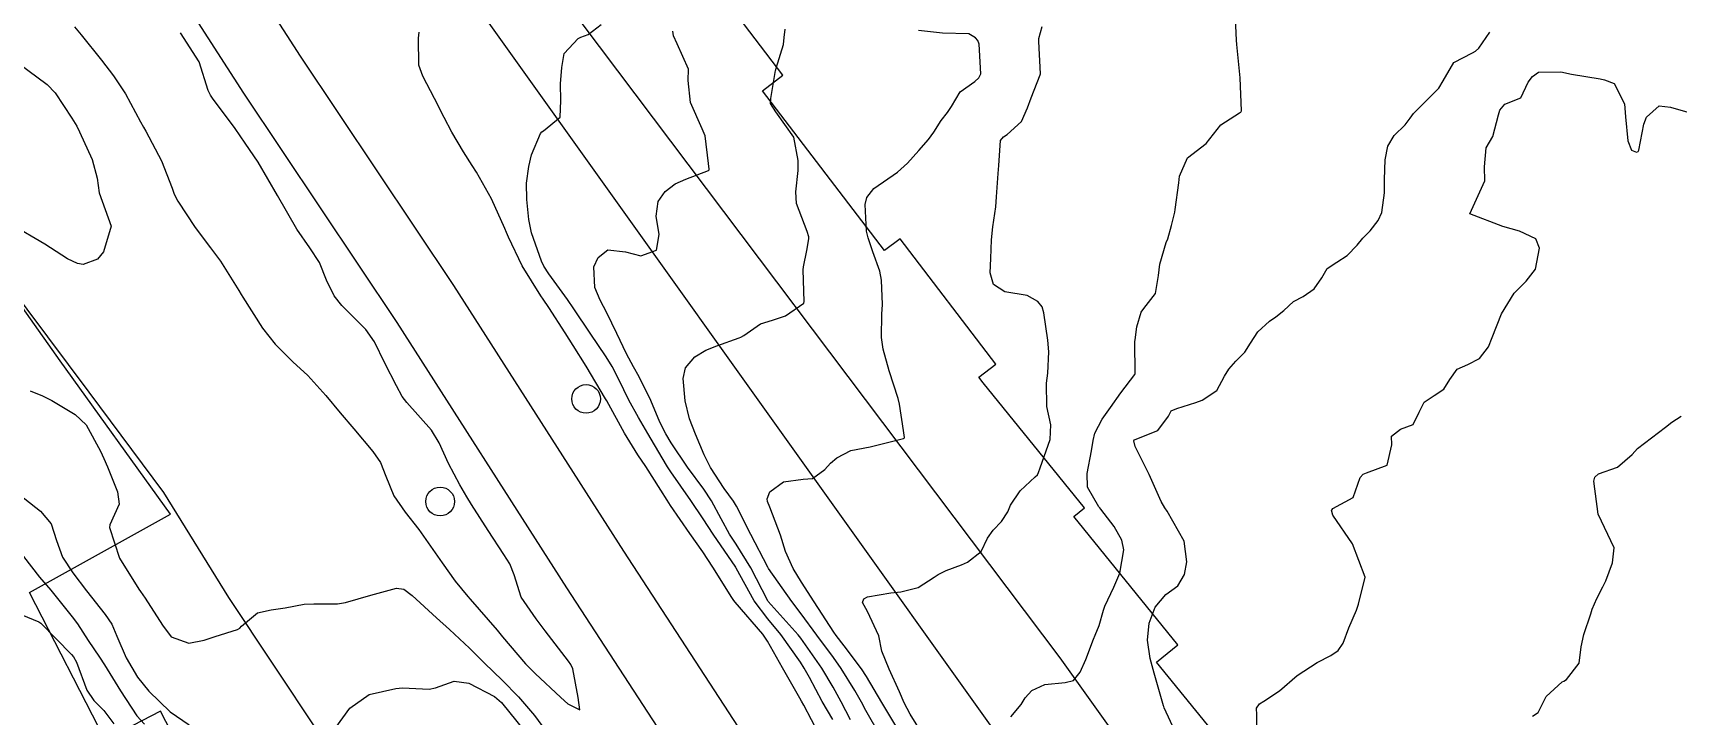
# Model space of a CAD drawing. Header units: metres. Extents: x 286371 to 293043, y 7462578 to 7466404.
# Drawn here: x 289923.6 to 290022.9, y 7464376.2 to 7464417.4 of the extents above; entities that cross this region are included whole.
import ezdxf

# ---------------------------------------------------------------- set-up
doc = ezdxf.new("R2010")
doc.units = ezdxf.units.M
doc.header["$MEASUREMENT"] = 0
for name, color, linetype in [('Curvas de Nivel 1m', 11, 'Continuous'), ('Curvas de Nivel 5m', 15, 'Continuous'), ('Divisas', 45, 'Continuous'), ('Edificações', 30, 'Continuous'), ('Linha Férrea', 20, 'Continuous'), ('Postes', 20, 'Continuous'), ('Vias primárias', 230, 'Continuous')]:
    doc.layers.add(name, color=color, linetype=linetype)

msp = doc.modelspace()

# ---------------------------------------------------------------- linework, layer by layer
at = {"layer": 'Curvas de Nivel 1m', "flags": 128}
for points, elevation in [([(289982.58, 7464376.186), (289983.202, 7464376.924), (289983.446, 7464377.325), (289983.857, 7464377.757), (289984.635, 7464378.13), (289985.864, 7464378.243), (289986.367, 7464378.376), (289986.761, 7464378.871), (289987.109, 7464379.642), (289987.563, 7464380.86), (289987.668, 7464381.098), (289987.917, 7464381.696), (289988.171, 7464382.61), (289988.248, 7464382.85), (289988.791, 7464384.003), (289989.166, 7464384.836), (289989.4, 7464386.241), (289989.287, 7464386.829), (289988.824, 7464387.656), (289988.022, 7464388.694), (289987.954, 7464388.777), (289987.889, 7464388.847), (289987.216, 7464390.035), (289987.183, 7464390.862), (289987.447, 7464392.229), (289987.542, 7464392.853), (289987.656, 7464393.285), (289988.103, 7464394.127), (289988.397, 7464394.553), (289988.603, 7464394.837), (289989.228, 7464395.728), (289990.072, 7464396.816), (289990.092, 7464396.868), (289990.067, 7464398.816), (289990.077, 7464398.915), (289990.192, 7464399.694), (289990.444, 7464400.577), (289990.617, 7464400.808), (289991.315, 7464401.705), (289991.503, 7464402.796), (289991.569, 7464403.48), (289991.967, 7464404.789), (289992.05, 7464405.015), (289992.289, 7464405.813), (289992.472, 7464406.611), (289992.502, 7464406.781), (289992.718, 7464408.389), (289992.771, 7464408.778), (289993.237, 7464409.885), (289994.364, 7464410.754), (289995.249, 7464411.873), (289996.392, 7464412.602), (289996.465, 7464412.651), (289996.502, 7464412.723), (289996.424, 7464414.724), (289996.224, 7464416.728), (289996.206, 7464416.981), (289996.117, 7464418.73)], 712), ([(289971.021, 7464375.106), (289970.086, 7464376.875), (289969.949, 7464377.123), (289969.847, 7464377.302), (289968.802, 7464379.141), (289967.898, 7464380.733), (289967.609, 7464381.159), (289965.933, 7464383.09), (289965.864, 7464383.185), (289965.746, 7464383.379), (289964.602, 7464385.205), (289963.988, 7464386.124), (289963.205, 7464387.226), (289962.029, 7464388.931), (289961.83, 7464389.248), (289961.454, 7464389.842), (289960.543, 7464391.267), (289960.075, 7464391.984), (289959.259, 7464393.287), (289958.192, 7464395.235), (289958.152, 7464395.304), (289958.125, 7464395.358), (289956.956, 7464397.322), (289956.173, 7464398.571), (289955.675, 7464399.342), (289954.689, 7464400.875), (289954.357, 7464401.362), (289954.217, 7464401.564), (289953.083, 7464403.382), (289952.27, 7464405.112), (289952.145, 7464405.396), (289952.038, 7464405.638), (289951.237, 7464407.41), (289950.328, 7464409.021), (289950.064, 7464409.429), (289949.536, 7464410.251), (289948.842, 7464411.447), (289948.387, 7464412.333), (289947.801, 7464413.463), (289947.081, 7464414.818), (289946.858, 7464415.478), (289946.838, 7464417.099), (289946.875, 7464417.478)], 706), ([(289971.828, 7464376.019), (289971.198, 7464377.104), (289970.428, 7464378.553), (289970.111, 7464379.121), (289969.879, 7464379.481), (289968.698, 7464381.143), (289967.918, 7464382.082), (289967.079, 7464383.167), (289966.012, 7464385.145), (289965.992, 7464385.184), (289965.974, 7464385.212), (289964.609, 7464387.205), (289964.018, 7464388.121), (289963.275, 7464389.226), (289962.06, 7464390.946), (289961.865, 7464391.247), (289961.536, 7464391.789), (289960.662, 7464393.266), (289960.108, 7464394.227), (289959.53, 7464395.283), (289958.918, 7464396.517), (289958.523, 7464397.299), (289958.163, 7464397.885), (289957.187, 7464399.319), (289956.206, 7464400.791), (289955.82, 7464401.34), (289954.698, 7464402.897), (289954.384, 7464403.362), (289954.249, 7464403.665), (289953.655, 7464405.374), (289953.486, 7464406.176), (289953.367, 7464407.378), (289953.343, 7464408.354), (289953.495, 7464409.377), (289953.653, 7464410.07), (289954.187, 7464411.367), (289954.268, 7464411.463), (289954.367, 7464411.522), (289955.387, 7464412.346), (289955.424, 7464413.349), (289955.406, 7464414.357), (289955.486, 7464415.349), (289955.614, 7464416.179), (289956.46, 7464417.08), (289956.63, 7464417.163), (289957.073, 7464417.325), (289957.859, 7464417.928)], 707), ([(289972.912, 7464375.994), (289972.34, 7464377.087), (289971.857, 7464377.976), (289971.169, 7464379.105), (289969.901, 7464380.929), (289969.745, 7464381.127), (289967.934, 7464383.144), (289967.915, 7464383.174), (289966.881, 7464385.171), (289965.995, 7464386.584), (289965.601, 7464387.19), (289965.089, 7464388.128), (289964.52, 7464389.207), (289964.044, 7464389.907), (289963.072, 7464391.229), (289962.086, 7464392.696), (289961.75, 7464393.25), (289961.405, 7464393.955), (289960.843, 7464395.264), (289960.145, 7464396.675), (289959.81, 7464397.28), (289959.381, 7464398.071), (289958.807, 7464399.295), (289958.203, 7464400.541), (289957.798, 7464401.311), (289957.469, 7464402.072), (289957.417, 7464403.317), (289957.681, 7464403.885), (289958.26, 7464404.341), (289959.325, 7464404.221), (289960.255, 7464403.988), (289961.199, 7464404.321), (289961.355, 7464405.258), (289961.173, 7464406.379), (289961.298, 7464407.26), (289961.707, 7464407.859), (289962.32, 7464408.322), (289962.96, 7464408.599), (289964.333, 7464409.121), (289964.378, 7464409.169), (289964.382, 7464409.214), (289964.339, 7464409.542), (289964.127, 7464411.218), (289963.954, 7464411.637), (289963.253, 7464413.232), (289963.098, 7464414.55), (289963.125, 7464415.234), (289962.447, 7464416.757), (289962.21, 7464417.248), (289962.177, 7464417.532)], 708), ([(289974.691, 7464375.051), (289973.836, 7464376.553), (289973.561, 7464377.069), (289973.172, 7464377.757), (289972.349, 7464379.087), (289971.884, 7464379.748), (289970.876, 7464381.11), (289969.923, 7464382.383), (289969.354, 7464383.133), (289967.964, 7464385.12), (289967.941, 7464385.155), (289967.908, 7464385.212), (289966.88, 7464387.171), (289966.03, 7464388.882), (289965.845, 7464389.187), (289965.283, 7464389.958), (289964.451, 7464391.209), (289964.075, 7464391.97), (289963.546, 7464393.223), (289963.193, 7464394.143), (289962.929, 7464395.232), (289962.795, 7464396.584), (289962.935, 7464397.233), (289963.499, 7464397.89), (289964.17, 7464398.284), (289964.834, 7464398.545), (289966.182, 7464399.037), (289966.29, 7464399.075), (289966.471, 7464399.18), (289967.473, 7464399.887), (289968.198, 7464400.107), (289968.977, 7464400.368), (289970.078, 7464401.126), (289970.114, 7464401.227), (289970.044, 7464403.127), (289970.058, 7464403.316), (289970.262, 7464404.312), (289970.382, 7464405.014), (289970.38, 7464405.123), (289970.279, 7464405.441), (289969.654, 7464407.134), (289969.6, 7464407.85), (289969.738, 7464409.133), (289969.754, 7464409.722), (289969.493, 7464411.138), (289968.387, 7464412.665), (289968.069, 7464413.159), (289968.086, 7464413.472), (289968.384, 7464415.155), (289968.391, 7464415.189), (289968.426, 7464415.291), (289968.866, 7464416.73), (289968.905, 7464417.148), (289968.961, 7464417.644)], 709), ([(289977.332, 7464375.012), (289976.512, 7464376.347), (289976.137, 7464377.03), (289975.854, 7464377.68), (289975.237, 7464379.044), (289974.8, 7464380.141), (289974.605, 7464381.054), (289973.926, 7464382.537), (289973.624, 7464383.069), (289973.711, 7464383.295), (289973.939, 7464383.416), (289975.337, 7464383.65), (289975.944, 7464383.708), (289976.98, 7464383.988), (289977.958, 7464384.609), (289978.193, 7464384.768), (289978.684, 7464384.994), (289979.598, 7464385.351), (289979.972, 7464385.509), (289980.787, 7464386.157), (289981.18, 7464386.957), (289981.508, 7464387.446), (289982.009, 7464387.955), (289982.405, 7464388.552), (289982.568, 7464388.936), (289983.154, 7464389.811), (289984.05, 7464390.65), (289984.19, 7464390.774), (289984.259, 7464390.911), (289984.35, 7464391.2), (289984.948, 7464392.897), (289985, 7464393.799), (289984.755, 7464394.902), (289984.731, 7464396.306), (289984.814, 7464396.895), (289984.872, 7464398.192), (289984.822, 7464398.895), (289984.566, 7464400.542), (289984.464, 7464400.901), (289984.219, 7464401.228), (289983.559, 7464401.58), (289982.227, 7464401.816), (289981.542, 7464402.257), (289981.342, 7464402.948), (289981.381, 7464403.824), (289981.41, 7464404.947), (289981.495, 7464405.737), (289981.668, 7464406.944), (289981.713, 7464407.544), (289981.826, 7464408.942), (289981.848, 7464409.435), (289981.965, 7464410.94), (289982.148, 7464411.157), (289982.37, 7464411.305), (289983.229, 7464412.074), (289983.583, 7464412.917), (289983.807, 7464413.509), (289984.36, 7464414.905), (289984.367, 7464414.963), (289984.271, 7464416.907), (289984.273, 7464417.091), (289984.468, 7464417.819)], 711), ([(289992.746, 7464374.78), (289991.843, 7464376.724), (289991.813, 7464376.795), (289991.794, 7464376.846), (289991.24, 7464378.804), (289990.998, 7464379.697), (289990.838, 7464380.81), (289990.936, 7464381.821), (289991.295, 7464382.797), (289991.946, 7464383.559), (289992.658, 7464384.07), (289993.063, 7464384.768), (289993.206, 7464385.535), (289993.053, 7464386.769), (289992.021, 7464388.575), (289991.876, 7464388.787), (289991.663, 7464389.156), (289990.937, 7464390.801), (289990.079, 7464392.488), (289990.005, 7464392.816), (289990.025, 7464392.875), (289990.085, 7464392.911), (289991.445, 7464393.443), (289992.107, 7464394.31), (289992.252, 7464394.643), (289992.607, 7464394.777), (289993.744, 7464395.136), (289994.122, 7464395.273), (289995.009, 7464395.863), (289995.487, 7464396.734), (289995.732, 7464397.149), (289996.158, 7464397.63), (289996.71, 7464398.173), (289997.053, 7464398.711), (289997.49, 7464399.399), (289998.194, 7464400.046), (289998.586, 7464400.301), (289999.053, 7464400.682), (289999.651, 7464401.234), (290000.217, 7464401.521), (290000.892, 7464401.987), (290001.357, 7464402.648), (290001.676, 7464403.21), (290002.249, 7464403.603), (290002.874, 7464404.006), (290003.486, 7464404.616), (290003.833, 7464405.049), (290004.277, 7464405.48), (290004.762, 7464406.122), (290004.968, 7464406.594), (290005.129, 7464407.782), (290005.14, 7464408.592), (290005.175, 7464409.765), (290005.331, 7464410.59), (290005.719, 7464411.239), (290006.384, 7464411.889), (290006.677, 7464412.282), (290006.896, 7464412.567), (290008.418, 7464414.101), (290008.675, 7464414.531), (290009.313, 7464415.65), (290010.45, 7464416.227), (290010.635, 7464416.318), (290010.833, 7464416.499), (290011.488, 7464417.47)], 713), ([(289922.697, 7464415.584), (289924.412, 7464414.324), (289924.888, 7464413.817), (289925.905, 7464412.278), (289926.2, 7464411.797), (289926.369, 7464411.468), (289927.123, 7464409.783), (289927.439, 7464408.667), (289927.563, 7464407.776), (289928.284, 7464405.764), (289927.816, 7464404.216), (289927.457, 7464403.776), (289926.581, 7464403.457), (289926.25, 7464403.518), (289925.647, 7464403.804), (289924.267, 7464404.681), (289922.284, 7464405.854)], 706), ([(289997.446, 7464374.702), (289997.431, 7464376.295), (289997.405, 7464376.701), (289997.585, 7464376.962), (289997.85, 7464377.118), (289998.792, 7464377.749), (289999.874, 7464378.664), (290001.068, 7464379.465), (290001.893, 7464379.882), (290002.347, 7464380.178), (290002.641, 7464380.623), (290002.991, 7464381.545), (290003.452, 7464382.612), (290003.571, 7464382.978), (290003.964, 7464384.604), (290003.209, 7464386.616), (290002.02, 7464388.346), (290001.946, 7464388.636), (290001.969, 7464388.691), (290002.026, 7464388.734), (290003.245, 7464389.408), (290003.675, 7464390.61), (290003.842, 7464390.823), (290004.058, 7464390.893), (290005.291, 7464391.361), (290005.578, 7464392.582), (290005.562, 7464393.112), (290006.098, 7464393.519), (290006.86, 7464393.806), (290007.233, 7464394.558), (290007.527, 7464395.149), (290008.129, 7464395.56), (290008.727, 7464395.943), (290009.075, 7464396.53), (290009.524, 7464397.153), (290010.158, 7464397.437), (290010.879, 7464397.788), (290011.421, 7464398.496), (290011.627, 7464399.048), (290012.204, 7464400.484), (290012.957, 7464401.739), (290013.693, 7464402.463), (290014.245, 7464403.179), (290014.486, 7464404.441), (290014.272, 7464404.997), (290013.279, 7464405.464), (290012.283, 7464405.75), (290010.294, 7464406.514), (290011.187, 7464408.497), (290011.179, 7464409.34), (290011.277, 7464410.491), (290011.683, 7464411.169), (290012.027, 7464412.48), (290012.094, 7464412.775), (290012.397, 7464413.127), (290013.36, 7464413.505), (290013.811, 7464414.454), (290014.07, 7464414.801), (290014.426, 7464415.054), (290015.777, 7464415.074), (290016.425, 7464414.946), (290018.16, 7464414.647), (290018.417, 7464414.596), (290019.003, 7464414.376), (290019.618, 7464413.144), (290019.676, 7464412.365), (290019.818, 7464410.907), (290020.054, 7464410.359), (290020.352, 7464410.243), (290020.442, 7464410.264), (290020.494, 7464410.352), (290020.799, 7464411.926), (290020.951, 7464412.346), (290021.705, 7464413.024), (290022.393, 7464412.947), (290024.282, 7464412.399)], 714), ([(289923.38, 7464395.836), (289924.128, 7464395.532), (289924.687, 7464395.252), (289926.106, 7464394.404), (289926.77, 7464393.784), (289927.641, 7464392.2), (289927.829, 7464391.768), (289928.056, 7464391.249), (289928.656, 7464389.755), (289928.766, 7464389.011), (289928.197, 7464387.762), (289928.171, 7464387.592), (289928.777, 7464385.752), (289929.946, 7464383.876), (289930.052, 7464383.733), (289930.325, 7464383.342), (289931.373, 7464381.713), (289931.904, 7464381.011), (289932.965, 7464380.621), (289933.901, 7464380.796), (289934.549, 7464381.02), (289935.911, 7464381.441), (289936.036, 7464381.519), (289936.152, 7464381.641), (289937.111, 7464382.442), (289937.929, 7464382.623), (289938.775, 7464382.758), (289939.935, 7464382.974), (289940.511, 7464383), (289941.936, 7464382.996), (289942.414, 7464383.07), (289943.944, 7464383.524), (289945.506, 7464383.946), (289945.95, 7464383.876), (289946.452, 7464383.487), (289947.924, 7464382.157), (289948.692, 7464381.453), (289949.897, 7464380.321), (289950.806, 7464379.421), (289951.869, 7464378.4), (289952.863, 7464377.389), (289953.827, 7464376.26), (289954.493, 7464375.364)], 706), ([(289922.394, 7464389.849), (289924.015, 7464388.576), (289924.662, 7464387.815), (289924.984, 7464386.815), (289925.339, 7464385.804), (289925.96, 7464384.855), (289926.792, 7464383.782), (289927.923, 7464382.35), (289928.315, 7464381.758), (289928.621, 7464381.036), (289929.175, 7464379.745), (289929.867, 7464378.577), (289930.547, 7464377.724), (289931.836, 7464376.485), (289932.992, 7464375.687)], 707), ([(289922.978, 7464385.839), (289923.956, 7464384.609), (289924.63, 7464383.814), (289925.92, 7464382.218), (289926.237, 7464381.79), (289926.89, 7464380.789), (289927.576, 7464379.769), (289927.877, 7464379.312), (289928.846, 7464377.75), (289929.831, 7464376.229), (289930.281, 7464375.728)], 708), ([(289922.543, 7464382.472), (289923.915, 7464381.912), (289924.04, 7464381.823), (289925.886, 7464379.947), (289926.005, 7464379.793), (289926.186, 7464379.484), (289926.815, 7464377.78), (289927.232, 7464377.164), (289927.836, 7464376.553), (289928.445, 7464375.755)], 709), ([(289941.838, 7464375.54), (289942.688, 7464376.695), (289943.854, 7464377.524), (289945.47, 7464377.89), (289945.861, 7464377.931), (289947.481, 7464377.849), (289947.861, 7464377.923), (289948.99, 7464378.325), (289949.866, 7464378.206), (289951.422, 7464377.411), (289951.847, 7464377.037), (289953.189, 7464375.384)], 707)]:
    msp.add_lwpolyline(points, dxfattribs=dict(at, elevation=elevation))
at = {"layer": 'Curvas de Nivel 5m', "flags": 128}
for points, elevation in [([(289926.067, 7464417.8), (289926.457, 7464417.301), (289927.692, 7464415.776), (289928.42, 7464414.844), (289929.147, 7464413.753), (289930.053, 7464412.066), (289930.231, 7464411.737), (289930.37, 7464411.492), (289931.311, 7464409.72), (289931.959, 7464408.07), (289932.088, 7464407.708), (289932.308, 7464407.275), (289933.34, 7464405.689), (289934.266, 7464404.471), (289934.869, 7464403.665), (289935.993, 7464401.882), (289936.128, 7464401.646), (289936.221, 7464401.485), (289937.407, 7464399.626), (289938.17, 7464398.65), (289939.233, 7464397.598), (289940.142, 7464396.757), (289941.235, 7464395.568), (289942.108, 7464394.514), (289942.93, 7464393.542), (289944.074, 7464392.185), (289944.54, 7464391.517), (289944.866, 7464390.698), (289945.335, 7464389.505), (289946.019, 7464388.514), (289946.858, 7464387.482), (289947.98, 7464385.873), (289948.256, 7464385.46), (289949.043, 7464384.363), (289949.799, 7464383.437), (289949.942, 7464383.272), (289951.579, 7464381.409), (289951.908, 7464381.002), (289953.278, 7464379.384), (289953.873, 7464378.8), (289955.41, 7464377.351), (289955.838, 7464376.962), (289956.569, 7464376.597), (289956.475, 7464377.335), (289956.142, 7464379.078), (289956.03, 7464379.342), (289955.887, 7464379.543), (289954.475, 7464381.366), (289953.925, 7464382.099), (289953.021, 7464383.388), (289952.608, 7464384.751), (289952.331, 7464385.399), (289951.982, 7464385.959), (289951.032, 7464387.419), (289950.027, 7464388.989), (289949.741, 7464389.439), (289949.315, 7464390.175), (289948.647, 7464391.456), (289948.083, 7464392.713), (289947.618, 7464393.472), (289946.119, 7464395.131), (289945.849, 7464395.499), (289945.493, 7464396.144), (289944.805, 7464397.515), (289944.173, 7464398.787), (289943.646, 7464399.533), (289942.205, 7464400.976), (289941.736, 7464401.562), (289941.283, 7464402.514), (289940.853, 7464403.575), (289940.262, 7464404.462), (289939.49, 7464405.596), (289938.314, 7464407.614), (289937.156, 7464409.632), (289936.361, 7464410.776), (289935.758, 7464411.654), (289934.401, 7464413.494), (289934.271, 7464413.676), (289934.141, 7464413.946), (289933.592, 7464415.687), (289932.46, 7464417.425)], 705), ([(289975.818, 7464375.328), (289974.787, 7464377.05), (289973.867, 7464378.608), (289973.559, 7464379.069), (289972.516, 7464380.463), (289972.047, 7464381.092), (289971.907, 7464381.291), (289970.702, 7464383.113), (289969.952, 7464384.296), (289969.449, 7464385.132), (289968.974, 7464386.15), (289968.67, 7464387.144), (289968.029, 7464388.815), (289967.897, 7464389.157), (289967.865, 7464389.328), (289968.043, 7464389.742), (289968.851, 7464390.343), (289970.055, 7464390.511), (289970.612, 7464390.56), (289971.353, 7464391.105), (289971.695, 7464391.475), (289972.075, 7464391.806), (289972.931, 7464392.233), (289974.085, 7464392.472), (289974.569, 7464392.573), (289976.093, 7464392.96), (289976.143, 7464392.984), (289976.17, 7464393.033), (289976.1, 7464393.445), (289975.87, 7464395.038), (289975.786, 7464395.383), (289975.243, 7464397.048), (289974.884, 7464398.343), (289974.783, 7464399.055), (289974.802, 7464400.458), (289974.842, 7464401.055), (289974.78, 7464402.512), (289974.674, 7464403.058), (289974.261, 7464404.222), (289973.973, 7464405.069), (289973.879, 7464405.471), (289973.785, 7464407.072), (289973.889, 7464407.492), (289974.319, 7464408.039), (289975.745, 7464409.036), (289976.342, 7464409.57), (289977.027, 7464410.341), (289977.602, 7464411.006), (289977.927, 7464411.445), (289978.381, 7464412.135), (289978.756, 7464412.622), (289979.007, 7464412.985), (289979.52, 7464413.865), (289980.417, 7464414.493), (289980.657, 7464414.724), (289980.769, 7464414.959), (289980.661, 7464416.751), (289980.583, 7464416.963), (289980.457, 7464417.129), (289980.053, 7464417.378), (289978.46, 7464417.419), (289977.018, 7464417.571)], 710), ([(290014.063, 7464376.219), (290014.405, 7464376.446), (290014.886, 7464377.402), (290015.862, 7464378.282), (290015.955, 7464378.331), (290016.116, 7464378.421), (290016.883, 7464379.406), (290016.998, 7464380.408), (290017.166, 7464381.149), (290017.586, 7464382.4), (290017.661, 7464382.675), (290017.948, 7464383.316), (290018.324, 7464384.022), (290018.487, 7464384.387), (290018.902, 7464385.459), (290019.002, 7464386.379), (290018.024, 7464388.394), (290017.767, 7464390.399), (290017.826, 7464390.63), (290018.061, 7464390.824), (290019.209, 7464391.235), (290020.079, 7464392.004), (290020.408, 7464392.358), (290022.104, 7464393.639), (290022.476, 7464393.951), (290023.049, 7464394.31)], 715)]:
    msp.add_lwpolyline(points, dxfattribs=dict(at, elevation=elevation))
at = {"layer": 'Divisas'}
msp.add_lwpolyline([(289994.474, 7464289.515), (289988.361, 7464300.187), (289990.512, 7464301.643), (289983.669, 7464312.495), (289974.415, 7464327.809), (289972.089, 7464326.67), (289968.441, 7464331.97), (289963.649, 7464340.037), (289955.731, 7464352.273), (289950.135, 7464360.954), (289944.018, 7464371.621), (289943.497, 7464371.195), (289935.389, 7464383.384), (289931.448, 7464389.704), (289926.944, 7464395.769), (289921.968, 7464402.442)], dxfattribs=at)
at = {"layer": 'Edificações'}
for points in [[(289996.12, 7464373.636), (289991.379, 7464379.476), (289992.665, 7464380.52), (289986.38, 7464388.261), (289987.031, 7464388.79), (289980.916, 7464396.321), (289980.651, 7464396.668), (289981.681, 7464397.456), (289975.898, 7464405.012), (289974.96, 7464404.294), (289967.582, 7464413.934), (289968.823, 7464414.884), (289965.801, 7464418.833)], [(289935.177, 7464368.927), (289931.263, 7464376.526), (289927.915, 7464374.801), (289923.339, 7464383.685), (289931.867, 7464388.398), (289931.867, 7464388.398), (289931.867, 7464388.398), (289925.197, 7464397.652), (289919.321, 7464405.939)]]:
    msp.add_lwpolyline(points, dxfattribs=at)
at = {"layer": 'Linha Férrea'}
for points in [[(290016.848, 7464289.792), (290005.187, 7464307.915), (289990.784, 7464330.326), (289978.179, 7464349.224), (289964.13, 7464371.159), (289955.786, 7464383.957), (289945.537, 7464399.97), (289936.287, 7464413.795), (289920.791, 7464437.788), (289910.885, 7464452.832), (289900.288, 7464468.557), (289891.056, 7464482.257), (289876.247, 7464503.147), (289860.206, 7464524.401), (289847.79, 7464538.98), (289832.769, 7464555.197), (289817.577, 7464569.879), (289800.744, 7464583.996), (289781.752, 7464598.338), (289758.847, 7464613.197)], [(289784.048, 7464601.616), (289803.236, 7464587.127), (289820.256, 7464572.853), (289835.628, 7464557.996), (289850.781, 7464541.637), (289863.328, 7464526.904), (289879.476, 7464505.509), (289894.346, 7464484.531), (289903.606, 7464470.792), (289915.608, 7464452.844), (289924.191, 7464440.025), (289939.688, 7464416.031), (289948.943, 7464402.199), (289959.205, 7464386.165), (289967.548, 7464373.368), (289981.586, 7464351.451), (289994.189, 7464332.556), (290008.61, 7464310.117), (290020.298, 7464291.951)]]:
    msp.add_lwpolyline(points, dxfattribs=at)
at = {"layer": 'Postes'}
for centre in [(289956.945, 7464395.352), (289948.134, 7464389.162)]:
    msp.add_circle(centre, 0.866, dxfattribs=at)
at = {"layer": 'Vias primárias'}
for points in [[(289843.572, 7464184.411), (289895.599, 7464214.147), (289942.716, 7464242.247), (289980.183, 7464263.542), (289990.947, 7464269.66, -0.156937), (289994.782, 7464270.46, -0.024643), (290002.909, 7464269.189, 0.181622), (290007.594, 7464269.842), (290040.793, 7464288.828, 0.468635), (290041.913, 7464295.172), (290036.802, 7464301.276), (290017.937, 7464326.56), (290008.642, 7464338.639), (289982.965, 7464373.42), (289944.511, 7464427.232), (289928.52, 7464452.844), (289896.285, 7464506.329), (289866.442, 7464561.039, -0.122516), (289863.617, 7464571.852), (289861.437, 7464584.412, 0.175164), (289846.929, 7464609.831, 0.106816)], [(289995.7, 7464453.913), (290093.918, 7464408.521), (290099.979, 7464405.393, -0.415899), (290102.909, 7464396.121), (290067.801, 7464326.429), (290060.216, 7464312.493, -0.192336), (290053.63, 7464307.032, -0.27975), (290036.585, 7464311.082), (290000.178, 7464359.267), (289985.555, 7464379.729), (289953.517, 7464422.255), (289932.471, 7464457.394)]]:
    msp.add_lwpolyline(points, format="xyb", dxfattribs=at)

doc.saveas('drawing.dxf')
